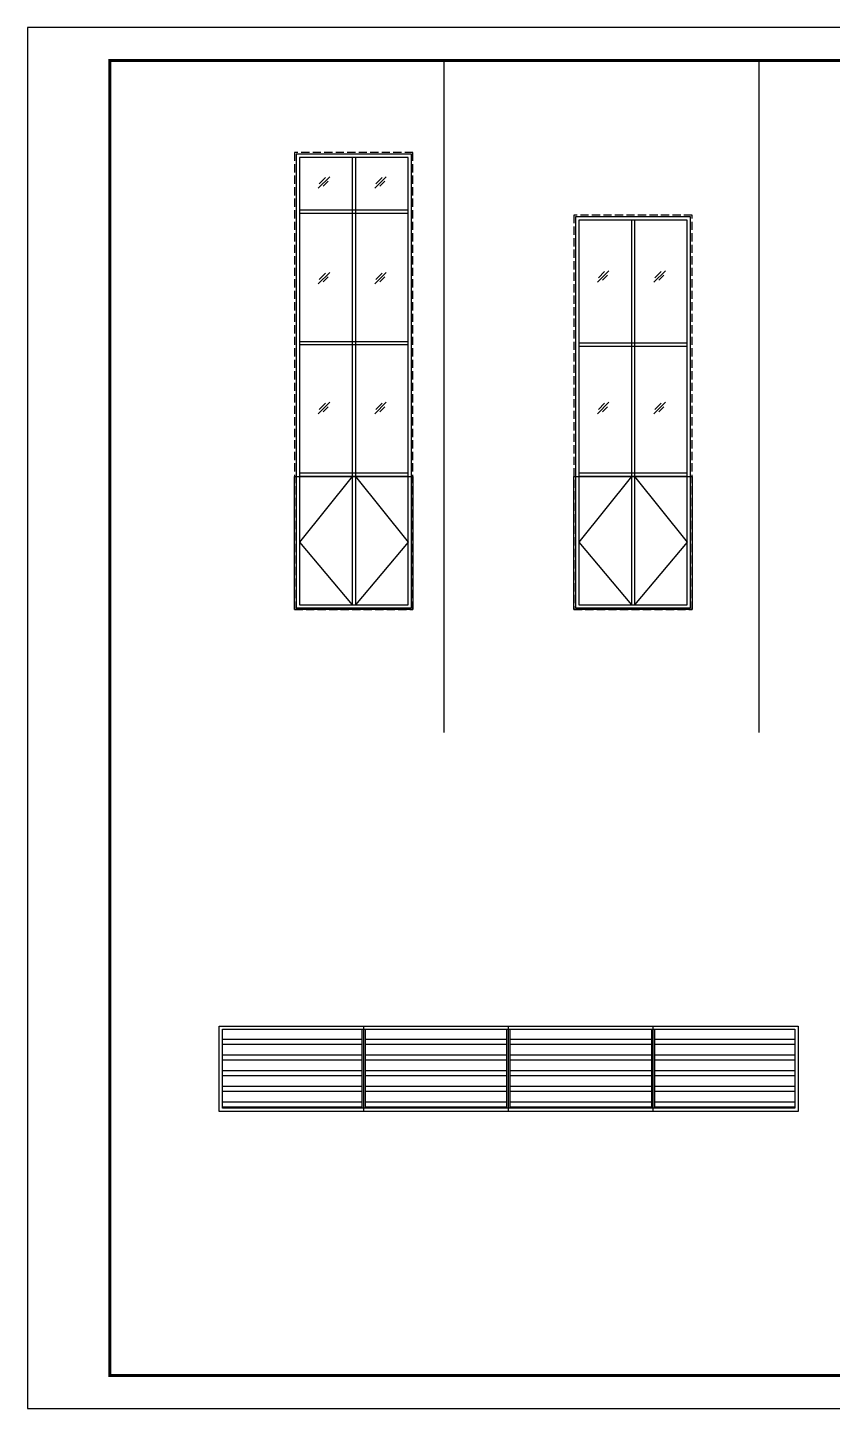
# Model space of a CAD drawing. Extents: x -446699 to 757189, y -606167 to -103070.
# Drawn here: x -224494 to -212258, y -424231 to -403231 of the extents above; entities that cross this region are included whole.
import ezdxf

# ---------------------------------------------------------------- set-up
doc = ezdxf.new("R2010")
doc.units = 0
doc.header["$LTSCALE"] = 1000
doc.header["$MEASUREMENT"] = 0
doc.linetypes.add('CONTINOUS', pattern=[0])
doc.linetypes.add('DASH', pattern=[0.35, 0.25, -0.1])
for name, color, linetype in [('PUB_TITLE', 4, 'Continuous'), ('WINDOW', 2, 'Continuous'), ('中粗线', 1, 'DASH'), ('辅助线', 8, 'CONTINOUS')]:
    doc.layers.add(name, color=color, linetype=linetype)

msp = doc.modelspace()

# ---------------------------------------------------------------- hatches: boundary and pattern name
h = msp.add_hatch()
h.set_pattern_fill('ANSI32', color=8, scale=50, angle=135)
h.set_pattern_definition([(180, (-28807.49, -10547.7), (-1e-14, -238.125), []), (180, (-28886.86, -10468.33), (-1e-14, -238.125), [])])
h.paths.add_polyline_path([(-221530.5, -418465.6), (-221530.5, -419665.6), (-219405.5, -419665.6), (-219405.5, -418465.6)])
h.paths.add_polyline_path([(-217205.5, -419665.6), (-217205.5, -418465.6), (-219355.5, -418465.6), (-219355.5, -419665.6)])
h.paths.add_polyline_path([(-215005.5, -419665.6), (-215005.5, -418465.6), (-217155.5, -418465.6), (-217155.5, -419665.6)])
h.paths.add_polyline_path([(-212830.5, -419665.6), (-212830.5, -418465.6), (-214955.5, -418465.6), (-214955.5, -419665.6)])

# ---------------------------------------------------------------- linework, layer by layer
at = {"color": 4}
for p, q in [((-219559.7, -405207.3), (-219559.7, -412007.3)), ((-219509.7, -405207.3), (-219509.7, -412007.3)), ((-218709.7, -406007.3), (-220359.7, -406007.3)), ((-218709.7, -406057.3), (-220359.7, -406057.3)), ((-215314.5, -406157.3), (-215314.5, -412007.3)), ((-215264.5, -406157.3), (-215264.5, -412007.3)), ((-218709.7, -408007.3, 0), (-220359.7, -408007.3, 0)), ((-218709.7, -408057.3, 0), (-220359.7, -408057.3, 0)), ((-214464.5, -408032.3, 0), (-216114.5, -408032.3, 0)), ((-214464.5, -408082.3, 0), (-216114.5, -408082.3, 0)), ((-218709.7, -410007.3, 0), (-220359.7, -410007.3, 0)), ((-218709.7, -410057.3, 0), (-220359.7, -410057.3, 0)), ((-214464.5, -410007.3, 0), (-216114.5, -410007.3, 0)), ((-214464.5, -410057.3, 0), (-216114.5, -410057.3, 0))]:
    msp.add_line(p, q, dxfattribs=at)
for points in [[(-218159.2, -413953.2), (-218159.2, -403730.8)], [(-213372.3, -413953.2), (-213372.3, -403730.8)], [(-223243.9, -421793), (-223243.9, -415358.6)]]:
    msp.add_lwpolyline(points)
at = {"color": 2}
for points in [[(-218659.7, -405157.3), (-220409.7, -405157.3), (-220409.7, -412057.3), (-218659.7, -412057.3)], [(-214414.5, -406107.3), (-216164.5, -406107.3), (-216164.5, -412057.3), (-214414.5, -412057.3)]]:
    msp.add_lwpolyline(points, close=True, dxfattribs=at)
at = {"color": 4}
for points in [[(-218709.7, -405207.3), (-220359.7, -405207.3), (-220359.7, -412007.3), (-218709.7, -412007.3)], [(-214464.5, -406157.3), (-216114.5, -406157.3), (-216114.5, -412007.3), (-214464.5, -412007.3)]]:
    msp.add_lwpolyline(points, close=True, dxfattribs=at)
at = {"color": 8}
for points in [[(-220434.7, -410057.3), (-218634.7, -410057.3), (-218634.7, -412082.3), (-220434.7, -412082.3)], [(-216189.5, -410057.3), (-214389.5, -410057.3), (-214389.5, -412082.3), (-216189.5, -412082.3)]]:
    msp.add_lwpolyline(points, close=True, dxfattribs=at)
for points in [[(-219559.7, -410057.3), (-220359.7, -411057.3), (-219559.7, -412007.3)], [(-219509.7, -410057.3), (-218709.7, -411057.3), (-219509.7, -412007.3)], [(-215314.5, -410057.3), (-216114.5, -411057.3), (-215314.5, -412007.3)], [(-215264.5, -410057.3), (-214464.5, -411057.3), (-215264.5, -412007.3)]]:
    msp.add_lwpolyline(points, dxfattribs=at)
at = {"layer": 'PUB_TITLE'}
msp.add_lwpolyline([(-224493.9, -424230.8), (-194793.9, -424230.8), (-194793.9, -403230.8), (-224493.9, -403230.8)], close=True, dxfattribs=at)
at = {"layer": 'PUB_TITLE', "const_width": 50}
msp.add_lwpolyline([(-223243.9, -423730.8), (-195293.9, -423730.8), (-195293.9, -403730.8), (-223243.9, -403730.8)], close=True, dxfattribs=at)
at = {"layer": 'WINDOW'}
for points in [[(-221580.5, -418415.6), (-212780.5, -418415.6), (-212780.5, -419715.6), (-221580.5, -419715.6)], [(-221530.5, -418465.6), (-212830.5, -418465.6), (-212830.5, -419665.6), (-221530.5, -419665.6)]]:
    msp.add_lwpolyline(points, close=True, dxfattribs=at)
for points in [[(-219405.5, -419665.6), (-219405.5, -418465.6)], [(-219380.5, -419715.6), (-219380.5, -418415.6)], [(-219355.5, -419665.6), (-219355.5, -418465.6)], [(-217205.5, -419665.6), (-217205.5, -418465.6)], [(-217180.5, -419715.6), (-217180.5, -418415.6)], [(-217155.5, -419665.6), (-217155.5, -418465.6)], [(-215005.5, -419665.6), (-215005.5, -418465.6)], [(-214980.5, -419715.6), (-214980.5, -418415.6)], [(-214955.5, -419665.6), (-214955.5, -418465.6)]]:
    msp.add_lwpolyline(points, dxfattribs=at)
at = {"layer": '中粗线', "ltscale": 0.5}
for points in [[(-218634.7, -405132.3), (-220434.7, -405132.3), (-220434.7, -412082.3), (-218634.7, -412082.3)], [(-214389.5, -406082.3), (-216189.5, -406082.3), (-216189.5, -412082.3), (-214389.5, -412082.3)]]:
    msp.add_lwpolyline(points, close=True, dxfattribs=at)
at = {"layer": '辅助线', "color": 8, "linetype": 'ByBlock', "elevation": 0}
for points in [[(-220076.8, -405675), (-219900.6, -405498.8)], [(-219216.7, -405675), (-219040.4, -405498.8)], [(-220061.3, -405608.1), (-219965.6, -405512.4)], [(-220000.4, -405644.1), (-219924.6, -405568.3)], [(-219201.2, -405608.1), (-219105.5, -405512.4)], [(-219140.3, -405644.1), (-219064.5, -405568.3)], [(-220076.8, -407129.6), (-219900.6, -406953.3)], [(-220061.3, -407062.6), (-219965.6, -406967)], [(-219216.7, -407129.6), (-219040.4, -406953.3)], [(-219201.2, -407062.6), (-219105.5, -406967)], [(-215831.6, -407104.6), (-215655.4, -406928.3)], [(-215816.1, -407037.6), (-215720.4, -406942)], [(-214971.5, -407104.6), (-214795.3, -406928.3)], [(-214956, -407037.6), (-214860.3, -406942)], [(-220000.4, -407098.7), (-219924.6, -407022.8)], [(-219140.3, -407098.7), (-219064.5, -407022.8)], [(-215755.2, -407073.7), (-215679.4, -406997.8)], [(-214895.1, -407073.7), (-214819.3, -406997.8)], [(-220076.8, -409104.8), (-219900.6, -408928.6)], [(-220061.3, -409037.9), (-219965.6, -408942.2)], [(-220000.4, -409073.9), (-219924.6, -408998)], [(-219216.7, -409104.8), (-219040.4, -408928.6)], [(-219201.2, -409037.9), (-219105.5, -408942.2)], [(-219140.3, -409073.9), (-219064.5, -408998)], [(-215831.6, -409104.8), (-215655.4, -408928.6)], [(-215816.1, -409037.9), (-215720.4, -408942.2)], [(-215755.2, -409073.9), (-215679.4, -408998)], [(-214971.5, -409104.8), (-214795.3, -408928.6)], [(-214956, -409037.9), (-214860.3, -408942.2)], [(-214895.1, -409073.9), (-214819.3, -408998)]]:
    msp.add_lwpolyline(points, dxfattribs=at)

doc.saveas('drawing.dxf')
